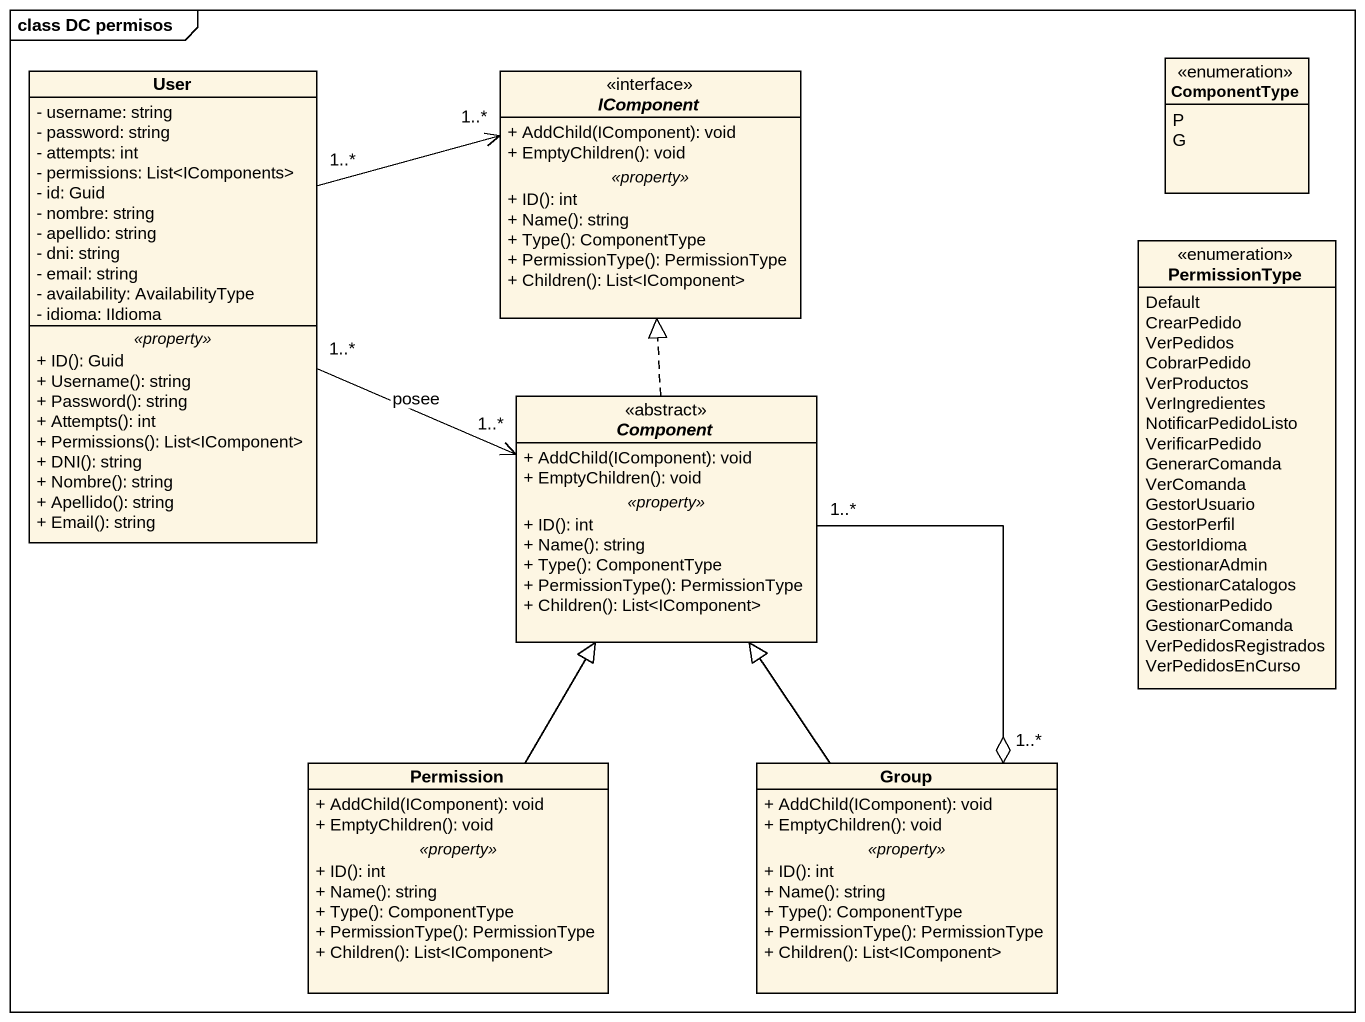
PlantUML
@startuml
mainframe class DC permisos
hide circle
hide empty members
skinparam classAttributeIconSize 0
class User {
  - username: string
  - password: string
  - attempts: int
  - permissions: List<IComponents>
  - id: Guid
  - nombre: string
  - apellido: string
  - dni: string
  - email: string
  - availability: AvailabilityType
  - idioma: IIdioma
  .. <<property>> ..
  + ID(): Guid
  + Username(): string
  + Password(): string
  + Attempts(): int
  + Permissions(): List<IComponent>
  + DNI(): string
  + Nombre(): string
  + Apellido(): string
  + Email(): string
}
interface IComponent {
  + AddChild(IComponent): void
  + EmptyChildren(): void
  .. <<property>> ..
  + ID(): int
  + Name(): string
  + Type(): ComponentType
  + PermissionType(): PermissionType
  + Children(): List<IComponent>
}
enum ComponentType {
  P
  G
}
enum PermissionType {
  Default
  CrearPedido
  VerPedidos
  CobrarPedido
  VerProductos
  VerIngredientes
  NotificarPedidoListo
  VerificarPedido
  GenerarComanda
  VerComanda
  GestorUsuario
  GestorPerfil
  GestorIdioma
  GestionarAdmin
  GestionarCatalogos
  GestionarPedido
  GestionarComanda
  VerPedidosRegistrados
  VerPedidosEnCurso
}
abstract class "Component" as Component_ <<abstract>> {
  + AddChild(IComponent): void
  + EmptyChildren(): void
  .. <<property>> ..
  + ID(): int
  + Name(): string
  + Type(): ComponentType
  + PermissionType(): PermissionType
  + Children(): List<IComponent>
}
class Permission {
  + AddChild(IComponent): void
  + EmptyChildren(): void
  .. <<property>> ..
  + ID(): int
  + Name(): string
  + Type(): ComponentType
  + PermissionType(): PermissionType
  + Children(): List<IComponent>
}
class "Group" as Group_ {
  + AddChild(IComponent): void
  + EmptyChildren(): void
  .. <<property>> ..
  + ID(): int
  + Name(): string
  + Type(): ComponentType
  + PermissionType(): PermissionType
  + Children(): List<IComponent>
}
User "1..*" -right-> "1..*" IComponent
User "1..*" -right-> "1..*" Component_ : posee
Component_ .up.|> IComponent
Component_ "1..*" --o "1..*" Group_
Permission -up-|> Component_
Group_ -up-|> Component_
@enduml
